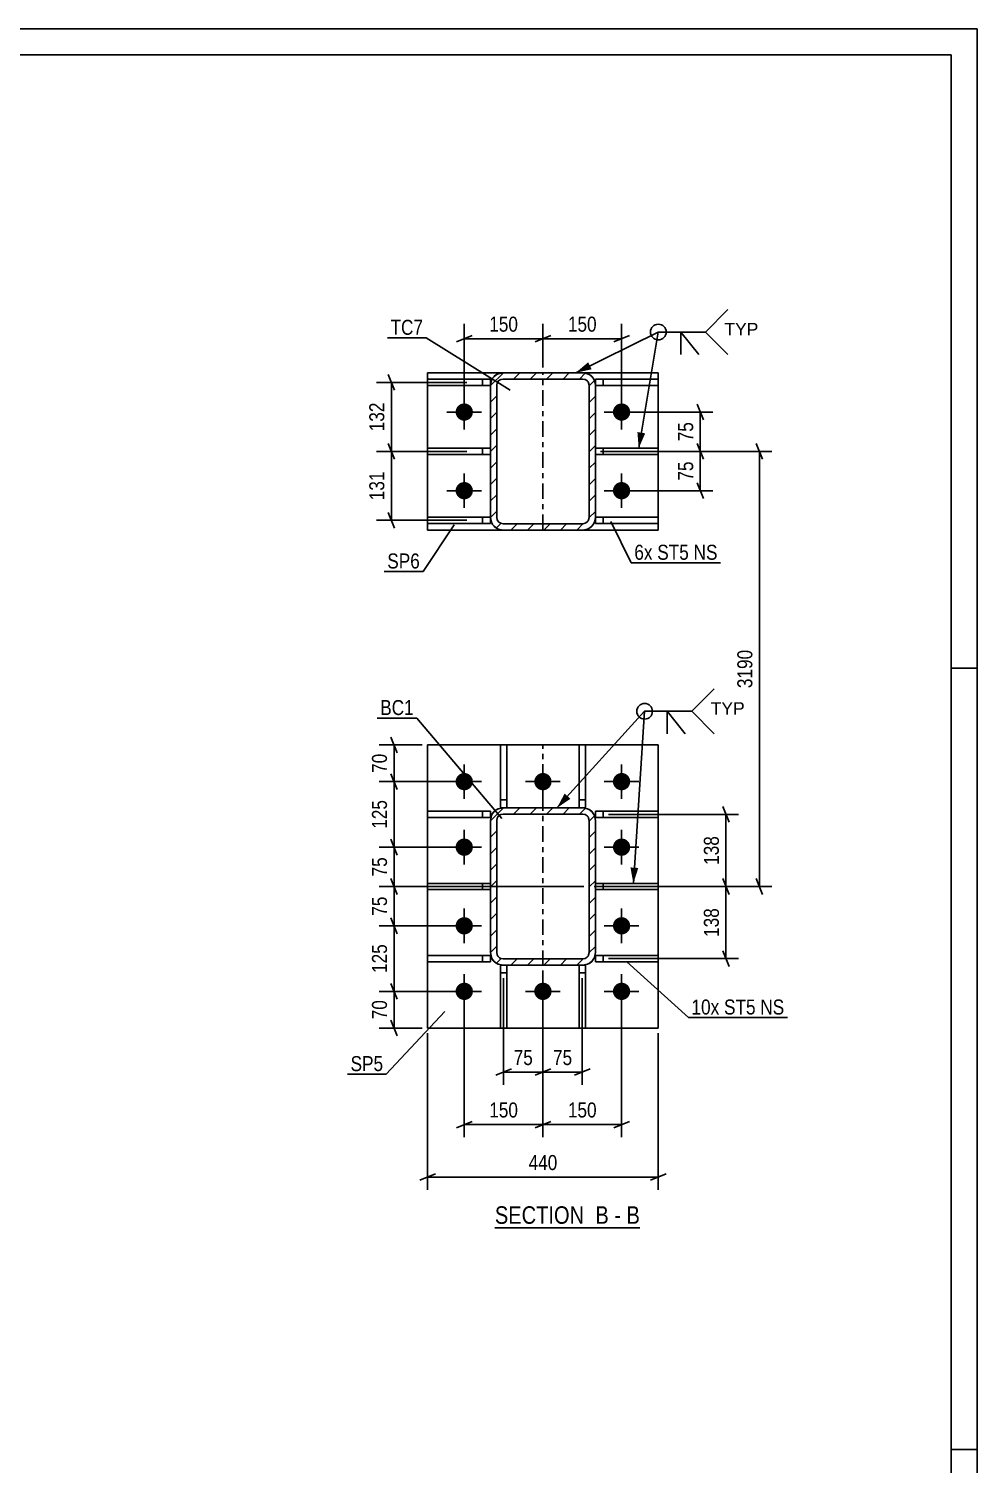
# Model space of a CAD drawing. Header units: millimetres. Extents: x -132 to 462, y -157 to 263.
# Drawn here: x 281.1 to 461.9, y -10.8 to 263 of the extents above; entities that cross this region are included whole.
import ezdxf

# ---------------------------------------------------------------- set-up
doc = ezdxf.new("R2010")
doc.units = ezdxf.units.MM
doc.linetypes.add('DXK_LINE_DOT2', pattern=[3.9198, 1.9599, -1.9599])
doc.linetypes.add('DXK_LINE_DOT3', pattern=[5.9187, 2.979, -0.9799, 0.9799, -0.9799])
doc.styles.add('Arial', font='ARIAL.TTF', dxfattribs={"height": 0.2})
doc.styles.add('Arial Narrow', font='ARIALN.TTF', dxfattribs={"height": 0.2})

# ---------------------------------------------------------------- blocks, each defined once
blk = doc.blocks.new('Unknown-339278202-1134')
at = {"color": 5, "linetype": 'Continuous'}
for p, q in [((461.95, 263), (-132.05, 263)), ((461.95, -157), (461.95, 263)), ((456.95, 258), (-127.05, 258)), ((456.95, -152), (456.95, 258)), ((461.95, 141), (456.95, 141)), ((461.95, -8), (456.95, -8))]:
    blk.add_line(p, q, dxfattribs=at)
blk = doc.blocks.new('Unknown-339278202-14 - 3066')
at = {"color": 6, "linetype": 'Continuous'}
blk.add_line((369.96, 34.29), (397.61, 34.29), dxfattribs=at)
at = {"color": 0, "linetype": 'Continuous'}
blk.add_wipeout([(388.07, 35.04), (388.07, 38.54), (369.96, 38.54), (369.96, 35.04)], dxfattribs=at)
at = {"color": 7, "linetype": 'Continuous', "style": 'Arial Narrow'}
blk.add_text('SECTION ', height=3.34, dxfattribs=at).set_placement((369.96, 35.04))
at = {"color": 0, "linetype": 'Continuous'}
blk.add_wipeout([(391.68, 35.04), (391.68, 38.54), (389.12, 38.54), (389.12, 35.04)], dxfattribs=at)
blk.add_wipeout([(394, 35.04), (394, 38.54), (392.73, 38.54), (392.73, 35.04)], dxfattribs=at)
at = {"color": 7, "linetype": 'Continuous', "style": 'Arial Narrow'}
blk.add_text('B', height=3.34, dxfattribs=at).set_placement((389.12, 35.04))
at = {"color": 0, "linetype": 'Continuous'}
blk.add_wipeout([(397.61, 35.04), (397.61, 38.54), (395.05, 38.54), (395.05, 35.04)], dxfattribs=at)
at = {"color": 7, "linetype": 'Continuous', "style": 'Arial Narrow'}
for s, p in [('B', (395.05, 35.04)), ('-', (392.73, 35.04))]:
    blk.add_text(s, height=3.34, dxfattribs=at).set_placement(p)
blk = doc.blocks.new('Part-339278202-3202 - 3066')
at = {"color": 2, "linetype": 'Continuous'}
for p, q in [((386.02, 84.38), (386.02, 72.38)), ((387.22, 84.38), (386.72, 84.38)), ((387.22, 84.38), (387.22, 72.38)), ((387.22, 72.38), (386.02, 72.38))]:
    blk.add_line(p, q, dxfattribs=at)
at = {"color": 7, "linetype": 'DXK_LINE_DOT2'}
for p, q in [((386.72, 84.38), (386.02, 84.38)), ((386.02, 82.88), (387.22, 82.88))]:
    blk.add_line(p, q, dxfattribs=at)
blk = doc.blocks.new('Part-339278202-3146 - 3066')
at = {"color": 2, "linetype": 'Continuous'}
for p, q in [((357.12, 168.63), (357.12, 169.83)), ((357.12, 169.83), (369.12, 169.83)), ((369.12, 169.78), (369.12, 168.63)), ((357.12, 168.63), (369.12, 168.63))]:
    blk.add_line(p, q, dxfattribs=at)
at = {"color": 7, "linetype": 'DXK_LINE_DOT2'}
for p, q in [((367.62, 168.63), (367.62, 169.83)), ((369.12, 169.78), (369.12, 169.83)), ((369.12, 169.83), (369.12, 169.78))]:
    blk.add_line(p, q, dxfattribs=at)
blk = doc.blocks.new('Part-339278202-3095 - 3066')
at = {"color": 2, "linetype": 'Continuous'}
for p, q in [((401.12, 196.13), (389.12, 196.13)), ((389.12, 196.13), (389.12, 194.98)), ((401.12, 194.93), (389.12, 194.93)), ((401.12, 196.13), (401.12, 194.93))]:
    blk.add_line(p, q, dxfattribs=at)
at = {"color": 7, "linetype": 'DXK_LINE_DOT2'}
for p, q in [((389.12, 194.98), (389.12, 194.93)), ((390.62, 194.93), (390.62, 196.13))]:
    blk.add_line(p, q, dxfattribs=at)
blk = doc.blocks.new('Part-339278202-3207 - 3066')
at = {"color": 2, "linetype": 'Continuous'}
for p, q in [((371.02, 72.38), (371.02, 84.38)), ((371.02, 84.38), (371.52, 84.38)), ((372.22, 84.38), (372.22, 72.38)), ((372.22, 72.38), (371.02, 72.38))]:
    blk.add_line(p, q, dxfattribs=at)
at = {"color": 7, "linetype": 'DXK_LINE_DOT2'}
for p, q in [((371.02, 82.88), (372.22, 82.88)), ((371.52, 84.38), (372.22, 84.38))]:
    blk.add_line(p, q, dxfattribs=at)
blk = doc.blocks.new('Bolt-339278202-3079 - 3066')
at = {"linetype": 'Continuous'}
for points in [[(362.47, 189.88, -1), (365.77, 189.88, -1)], [(392.47, 189.88, -1), (395.77, 189.88, -1)], [(362.47, 174.88, -1), (365.77, 174.88, -1)], [(392.47, 174.88, -1), (395.77, 174.88, -1)]]:
    blk.add_hatch(color=1, dxfattribs=at).paths.add_polyline_path(points)
at = {"color": 1, "linetype": 'Continuous'}
for p, q in [((364.12, 186.58), (364.12, 193.18)), ((394.12, 186.58), (394.12, 193.18)), ((367.42, 189.88), (360.82, 189.88)), ((397.42, 189.88), (390.82, 189.88)), ((364.12, 171.58), (364.12, 178.18)), ((394.12, 171.58), (394.12, 178.18)), ((367.42, 174.88), (360.82, 174.88)), ((397.42, 174.88), (390.82, 174.88))]:
    blk.add_line(p, q, dxfattribs=at)
blk = doc.blocks.new('Bolt-339278202-3080 - 3066')
at = {"linetype": 'Continuous'}
for points in [[(362.47, 119.38, -1), (365.77, 119.38, -1)], [(377.47, 119.38, -1), (380.77, 119.38, -1)], [(392.47, 119.38, -1), (395.77, 119.38, -1)], [(362.47, 106.88, -1), (365.77, 106.88, -1)], [(392.47, 106.88, -1), (395.77, 106.88, -1)], [(362.47, 91.88, -1), (365.77, 91.88, -1)], [(392.47, 91.88, -1), (395.77, 91.88, -1)], [(362.47, 79.38, -1), (365.77, 79.38, -1)], [(377.47, 79.38, -1), (380.77, 79.38, -1)], [(392.47, 79.38, -1), (395.77, 79.38, -1)]]:
    blk.add_hatch(color=1, dxfattribs=at).paths.add_polyline_path(points)
at = {"color": 1, "linetype": 'Continuous'}
for p, q in [((364.12, 116.08), (364.12, 122.68)), ((379.12, 116.08), (379.12, 122.68)), ((394.12, 116.08), (394.12, 122.68)), ((367.42, 119.38), (360.82, 119.38)), ((382.42, 119.38), (375.82, 119.38)), ((397.42, 119.38), (390.82, 119.38)), ((364.12, 103.58), (364.12, 110.18)), ((394.12, 103.58), (394.12, 110.18)), ((367.42, 106.88), (360.82, 106.88)), ((397.42, 106.88), (390.82, 106.88)), ((364.12, 88.58), (364.12, 95.18)), ((394.12, 88.58), (394.12, 95.18)), ((367.42, 91.88), (360.82, 91.88)), ((397.42, 91.88), (390.82, 91.88)), ((364.12, 76.08), (364.12, 82.68)), ((379.12, 76.08), (379.12, 82.68)), ((394.12, 76.08), (394.12, 82.68)), ((367.42, 79.38), (360.82, 79.38)), ((382.42, 79.38), (375.82, 79.38)), ((397.42, 79.38), (390.82, 79.38))]:
    blk.add_line(p, q, dxfattribs=at)
blk = doc.blocks.new('Part-339278202-3100 - 3066')
at = {"color": 2, "linetype": 'Continuous'}
for p, q in [((401.12, 182.98), (389.12, 182.98)), ((401.12, 181.78), (389.12, 181.78)), ((401.12, 182.98), (401.12, 181.78))]:
    blk.add_line(p, q, dxfattribs=at)
at = {"color": 7, "linetype": 'DXK_LINE_DOT2'}
for p, q in [((389.12, 182.98), (389.12, 181.78)), ((390.62, 181.78), (390.62, 182.98))]:
    blk.add_line(p, q, dxfattribs=at)
blk = doc.blocks.new('Part-339278202-3105 - 3066')
at = {"color": 2, "linetype": 'Continuous'}
for p, q in [((357.12, 85.03), (357.12, 86.23)), ((357.12, 86.23), (369.12, 86.23)), ((357.12, 85.03), (369.12, 85.03)), ((369.12, 86.23), (369.12, 85.03))]:
    blk.add_line(p, q, dxfattribs=at)
at = {"color": 7, "linetype": 'DXK_LINE_DOT2'}
blk.add_line((367.62, 85.03), (367.62, 86.23), dxfattribs=at)
blk = doc.blocks.new('Part-339278202-3110 - 3066')
at = {"color": 2, "linetype": 'Continuous'}
for p, q in [((357.12, 98.78), (357.12, 99.98)), ((357.12, 99.98), (369.12, 99.98)), ((357.12, 98.78), (369.12, 98.78))]:
    blk.add_line(p, q, dxfattribs=at)
at = {"color": 7, "linetype": 'DXK_LINE_DOT2'}
for p, q in [((367.62, 98.78), (367.62, 99.98)), ((369.12, 99.98), (369.12, 98.78))]:
    blk.add_line(p, q, dxfattribs=at)
blk = doc.blocks.new('Part-339278202-3115 - 3066')
at = {"color": 2, "linetype": 'Continuous'}
for p, q in [((357.12, 112.53), (357.12, 113.73)), ((357.12, 113.73), (369.12, 113.73)), ((357.12, 112.53), (369.12, 112.53)), ((369.12, 113.73), (369.12, 112.53))]:
    blk.add_line(p, q, dxfattribs=at)
at = {"color": 7, "linetype": 'DXK_LINE_DOT2'}
blk.add_line((367.62, 112.53), (367.62, 113.73), dxfattribs=at)
blk = doc.blocks.new('Part-339278202-3120 - 3066')
at = {"color": 2, "linetype": 'Continuous'}
for p, q in [((401.12, 86.23), (389.12, 86.23)), ((389.12, 86.23), (389.12, 85.03)), ((401.12, 85.03), (389.12, 85.03)), ((401.12, 86.23), (401.12, 85.03))]:
    blk.add_line(p, q, dxfattribs=at)
at = {"color": 7, "linetype": 'DXK_LINE_DOT2'}
blk.add_line((390.62, 85.03), (390.62, 86.23), dxfattribs=at)
blk = doc.blocks.new('Part-339278202-3125 - 3066')
at = {"color": 2, "linetype": 'Continuous'}
for p, q in [((401.12, 99.98), (389.12, 99.98)), ((401.12, 98.78), (389.12, 98.78)), ((401.12, 99.98), (401.12, 98.78))]:
    blk.add_line(p, q, dxfattribs=at)
at = {"color": 7, "linetype": 'DXK_LINE_DOT2'}
for p, q in [((389.12, 99.98), (389.12, 98.78)), ((390.62, 98.78), (390.62, 99.98))]:
    blk.add_line(p, q, dxfattribs=at)
blk = doc.blocks.new('Part-339278202-3130 - 3066')
at = {"color": 2, "linetype": 'Continuous'}
for p, q in [((401.12, 113.73), (389.12, 113.73)), ((389.12, 113.73), (389.12, 112.53)), ((401.12, 112.53), (389.12, 112.53)), ((401.12, 113.73), (401.12, 112.53))]:
    blk.add_line(p, q, dxfattribs=at)
at = {"color": 7, "linetype": 'DXK_LINE_DOT2'}
blk.add_line((390.62, 112.53), (390.62, 113.73), dxfattribs=at)
blk = doc.blocks.new('Part-339278202-3151 - 3066')
at = {"color": 2, "linetype": 'Continuous'}
for p, q in [((357.12, 181.78), (357.12, 182.98)), ((357.12, 182.98), (369.12, 182.98)), ((357.12, 181.78), (369.12, 181.78))]:
    blk.add_line(p, q, dxfattribs=at)
at = {"color": 7, "linetype": 'DXK_LINE_DOT2'}
for p, q in [((367.62, 181.78), (367.62, 182.98)), ((369.12, 182.98), (369.12, 181.78))]:
    blk.add_line(p, q, dxfattribs=at)
blk = doc.blocks.new('Part-339278202-3156 - 3066')
at = {"color": 2, "linetype": 'Continuous'}
for p, q in [((357.12, 194.93), (357.12, 196.13)), ((357.12, 196.13), (369.12, 196.13)), ((357.12, 194.93), (369.12, 194.93)), ((369.12, 196.13), (369.12, 194.98))]:
    blk.add_line(p, q, dxfattribs=at)
at = {"color": 7, "linetype": 'DXK_LINE_DOT2'}
for p, q in [((367.62, 194.93), (367.62, 196.13)), ((369.12, 194.98), (369.12, 194.93))]:
    blk.add_line(p, q, dxfattribs=at)
blk = doc.blocks.new('Part-339278202-3161 - 3066')
at = {"color": 2, "linetype": 'Continuous'}
for p, q in [((401.12, 169.83), (389.12, 169.83)), ((389.12, 168.63), (389.12, 169.78)), ((401.12, 169.83), (401.12, 168.63)), ((401.12, 168.63), (389.12, 168.63))]:
    blk.add_line(p, q, dxfattribs=at)
at = {"color": 7, "linetype": 'DXK_LINE_DOT2'}
for p, q in [((389.12, 169.78), (389.12, 169.83)), ((389.12, 169.83), (389.12, 169.78)), ((390.62, 168.63), (390.62, 169.83))]:
    blk.add_line(p, q, dxfattribs=at)
blk = doc.blocks.new('Part-339278202-3170 - 3066')
at = {"linetype": 'Continuous'}
h = blk.add_hatch(dxfattribs=at)
h.set_pattern_fill('', scale=0.7, style=0, pattern_type=0)
h.set_pattern_definition([(45, (369.123, 169.7772), (-1.57154, 1.57154), [])])
h.paths.add_polyline_path([(369.12, 194.98), (369.12, 169.78), (369.31, 168.86), (369.83, 168.08), (370.6, 167.56), (371.52, 167.38), (386.72, 167.38), (387.64, 167.56), (388.42, 168.08), (388.94, 168.86), (389.12, 169.78), (389.12, 194.98), (388.94, 195.9), (388.42, 196.67), (387.64, 197.19), (386.72, 197.38), (371.52, 197.38), (370.6, 197.19), (369.83, 196.67), (369.31, 195.9)])
h.paths.add_polyline_path([(370.67, 195.83), (371.06, 196.09), (371.52, 196.18), (386.72, 196.18), (387.18, 196.09), (387.57, 195.83), (387.83, 195.44), (387.92, 194.98), (387.92, 169.78), (387.83, 169.32), (387.57, 168.93), (387.18, 168.67), (386.72, 168.58), (371.52, 168.58), (371.06, 168.67), (370.67, 168.93), (370.41, 169.32), (370.32, 169.78), (370.32, 194.98), (370.41, 195.44)])
at = {"color": 7, "linetype": 'DXK_LINE_DOT2'}
for p, q in [((370.6, 197.19), (371.52, 197.38)), ((371.52, 197.38), (386.72, 197.38)), ((386.72, 197.38), (387.64, 197.19)), ((369.12, 194.98), (369.31, 195.9)), ((369.12, 194.98), (369.12, 169.78)), ((370.41, 195.44), (370.32, 194.98)), ((370.32, 169.78), (370.32, 194.98)), ((371.52, 196.18), (371.06, 196.09)), ((371.52, 196.18), (386.72, 196.18)), ((387.18, 196.09), (386.72, 196.18)), ((387.92, 194.98), (387.83, 195.44)), ((387.92, 169.78), (387.92, 194.98)), ((388.94, 195.9), (389.12, 194.98)), ((389.12, 194.98), (389.12, 169.78)), ((369.31, 168.86), (369.12, 169.78)), ((370.32, 169.78), (370.41, 169.32)), ((387.83, 169.32), (387.92, 169.78)), ((389.12, 169.78), (388.94, 168.86)), ((371.52, 167.38), (370.6, 167.56)), ((371.06, 168.67), (371.52, 168.58)), ((371.52, 168.58), (386.72, 168.58)), ((371.52, 167.38), (386.72, 167.38)), ((386.72, 168.58), (387.18, 168.67)), ((387.64, 167.56), (386.72, 167.38))]:
    blk.add_line(p, q, dxfattribs=at)
at = {"color": 2, "linetype": 'Continuous'}
for p, q in [((371.52, 197.38), (370.6, 197.19)), ((371.52, 197.38), (386.72, 197.38)), ((387.64, 197.19), (386.72, 197.38)), ((369.31, 195.9), (369.12, 194.98)), ((369.12, 169.78), (369.12, 194.98)), ((370.32, 194.98), (370.41, 195.44)), ((370.32, 169.78), (370.32, 194.98)), ((371.06, 196.09), (371.52, 196.18)), ((371.52, 196.18), (386.72, 196.18)), ((386.72, 196.18), (387.18, 196.09)), ((387.83, 195.44), (387.92, 194.98)), ((387.92, 169.78), (387.92, 194.98)), ((389.12, 194.98), (388.94, 195.9)), ((389.12, 169.78), (389.12, 194.98)), ((369.12, 169.78), (369.31, 168.86)), ((370.41, 169.32), (370.32, 169.78)), ((387.92, 169.78), (387.83, 169.32)), ((388.94, 168.86), (389.12, 169.78)), ((370.6, 167.56), (371.52, 167.38)), ((371.52, 168.58), (371.06, 168.67)), ((371.52, 168.58), (386.72, 168.58)), ((371.52, 167.38), (386.72, 167.38)), ((387.18, 168.67), (386.72, 168.58)), ((386.72, 167.38), (387.64, 167.56))]:
    blk.add_line(p, q, dxfattribs=at)
at = {"color": 7, "linetype": 'DXK_LINE_DOT3'}
blk.add_line((379.12, 182.38), (379.12, 182.38), dxfattribs=at)
at = {"color": 7, "linetype": 'DXK_LINE_DOT2'}
for centre, radius, start, end in [((371.52, 194.98), 2.4, 112.5, 157.5), ((386.72, 194.98), 2.4, 22.5, 67.5), ((371.52, 194.98), 1.2, 112.5, 157.5), ((386.72, 194.98), 1.2, 22.5, 67.5), ((371.52, 169.78), 2.4, 202.5, 247.5), ((371.52, 169.78), 1.2, 202.5, 247.5), ((386.72, 169.78), 1.2, 292.5, 337.5), ((386.72, 169.78), 2.4, 292.5, 337.5)]:
    blk.add_arc(centre, radius, start, end, dxfattribs=at)
at = {"color": 2, "linetype": 'Continuous'}
for centre, radius, start, end in [((371.52, 194.98), 2.4, 112.5, 157.5), ((386.72, 194.98), 2.4, 22.5, 67.5), ((371.52, 194.98), 1.2, 112.5, 157.5), ((386.72, 194.98), 1.2, 22.5, 67.5), ((371.52, 169.78), 2.4, 202.5, 247.5), ((371.52, 169.78), 1.2, 202.5, 247.5), ((386.72, 169.78), 1.2, 292.5, 337.5), ((386.72, 169.78), 2.4, 292.5, 337.5)]:
    blk.add_arc(centre, radius, start, end, dxfattribs=at)
blk = doc.blocks.new('Part-339278202-3175 - 3066')
at = {"linetype": 'Continuous'}
h = blk.add_hatch(dxfattribs=at)
h.set_pattern_fill('', scale=0.7, style=0, pattern_type=0)
h.set_pattern_definition([(45, (369.123, 86.7772), (-1.57154, 1.57154), [])])
h.paths.add_polyline_path([(369.12, 111.98), (369.12, 86.78), (369.31, 85.86), (369.83, 85.08), (370.6, 84.56), (371.52, 84.38), (386.72, 84.38), (387.64, 84.56), (388.42, 85.08), (388.94, 85.86), (389.12, 86.78), (389.12, 111.98), (388.94, 112.9), (388.42, 113.67), (387.64, 114.19), (386.72, 114.38), (371.52, 114.38), (370.6, 114.19), (369.83, 113.67), (369.31, 112.9)])
h.paths.add_polyline_path([(370.67, 112.83), (371.06, 113.09), (371.52, 113.18), (386.72, 113.18), (387.18, 113.09), (387.57, 112.83), (387.83, 112.44), (387.92, 111.98), (387.92, 86.78), (387.83, 86.32), (387.57, 85.93), (387.18, 85.67), (386.72, 85.58), (371.52, 85.58), (371.06, 85.67), (370.67, 85.93), (370.41, 86.32), (370.32, 86.78), (370.32, 111.98), (370.41, 112.44)])
at = {"color": 7, "linetype": 'DXK_LINE_DOT2'}
for p, q in [((369.12, 111.98), (369.31, 112.9)), ((370.41, 112.44), (370.32, 111.98)), ((370.6, 114.19), (371.52, 114.38)), ((371.52, 113.18), (371.06, 113.09)), ((371.52, 114.38), (386.72, 114.38)), ((371.52, 113.18), (386.72, 113.18)), ((386.72, 114.38), (387.64, 114.19)), ((387.18, 113.09), (386.72, 113.18)), ((387.92, 111.98), (387.83, 112.44)), ((388.94, 112.9), (389.12, 111.98)), ((369.12, 111.98), (369.12, 86.78)), ((370.32, 86.78), (370.32, 111.98)), ((387.92, 86.78), (387.92, 111.98)), ((389.12, 111.98), (389.12, 86.78)), ((369.31, 85.86), (369.12, 86.78)), ((370.32, 86.78), (370.41, 86.32)), ((371.06, 85.67), (371.52, 85.58)), ((371.52, 85.58), (386.72, 85.58)), ((386.72, 85.58), (387.18, 85.67)), ((387.83, 86.32), (387.92, 86.78)), ((389.12, 86.78), (388.94, 85.86)), ((371.52, 84.38), (370.6, 84.56)), ((371.52, 84.38), (386.72, 84.38)), ((387.64, 84.56), (386.72, 84.38))]:
    blk.add_line(p, q, dxfattribs=at)
at = {"color": 2, "linetype": 'Continuous'}
for p, q in [((369.31, 112.9), (369.12, 111.98)), ((370.32, 111.98), (370.41, 112.44)), ((371.52, 114.38), (370.6, 114.19)), ((371.06, 113.09), (371.52, 113.18)), ((371.52, 114.38), (386.72, 114.38)), ((371.52, 113.18), (386.72, 113.18)), ((387.64, 114.19), (386.72, 114.38)), ((386.72, 113.18), (387.18, 113.09)), ((387.83, 112.44), (387.92, 111.98)), ((389.12, 111.98), (388.94, 112.9)), ((369.12, 86.78), (369.12, 111.98)), ((370.32, 86.78), (370.32, 111.98)), ((387.92, 86.78), (387.92, 111.98)), ((389.12, 86.78), (389.12, 111.98)), ((369.12, 86.78), (369.31, 85.86)), ((370.41, 86.32), (370.32, 86.78)), ((371.52, 85.58), (371.06, 85.67)), ((371.52, 85.58), (386.72, 85.58)), ((387.18, 85.67), (386.72, 85.58)), ((387.92, 86.78), (387.83, 86.32)), ((388.94, 85.86), (389.12, 86.78)), ((370.6, 84.56), (371.52, 84.38)), ((371.52, 84.38), (386.72, 84.38)), ((386.72, 84.38), (387.64, 84.56))]:
    blk.add_line(p, q, dxfattribs=at)
at = {"color": 7, "linetype": 'DXK_LINE_DOT3'}
blk.add_line((379.12, 99.38), (379.12, 99.38), dxfattribs=at)
at = {"color": 7, "linetype": 'DXK_LINE_DOT2'}
for centre, radius, start, end in [((371.52, 111.98), 2.4, 112.5, 157.5), ((371.52, 111.98), 1.2, 112.5, 157.5), ((386.72, 111.98), 1.2, 22.5, 67.5), ((386.72, 111.98), 2.4, 22.5, 67.5), ((371.52, 86.78), 2.4, 202.5, 247.5), ((371.52, 86.78), 1.2, 202.5, 247.5), ((386.72, 86.78), 1.2, 292.5, 337.5), ((386.72, 86.78), 2.4, 292.5, 337.5)]:
    blk.add_arc(centre, radius, start, end, dxfattribs=at)
at = {"color": 2, "linetype": 'Continuous'}
for centre, radius, start, end in [((371.52, 111.98), 2.4, 112.5, 157.5), ((371.52, 111.98), 1.2, 112.5, 157.5), ((386.72, 111.98), 1.2, 22.5, 67.5), ((386.72, 111.98), 2.4, 22.5, 67.5), ((371.52, 86.78), 2.4, 202.5, 247.5), ((371.52, 86.78), 1.2, 202.5, 247.5), ((386.72, 86.78), 1.2, 292.5, 337.5), ((386.72, 86.78), 2.4, 292.5, 337.5)]:
    blk.add_arc(centre, radius, start, end, dxfattribs=at)
blk = doc.blocks.new('Part-339278202-3182 - 3066')
at = {"color": 2, "linetype": 'Continuous'}
for p, q in [((357.12, 72.38), (357.12, 126.38)), ((401.12, 126.38), (357.12, 126.38)), ((401.12, 72.38), (401.12, 126.38)), ((401.12, 72.38), (357.12, 72.38))]:
    blk.add_line(p, q, dxfattribs=at)
at = {"color": 7, "linetype": 'DXK_LINE_DOT3'}
blk.add_line((379.12, 72.38), (379.12, 126.38), dxfattribs=at)
blk = doc.blocks.new('Part-339278202-3187 - 3066')
at = {"color": 2, "linetype": 'Continuous'}
for p, q in [((357.12, 167.38), (357.12, 197.38)), ((357.12, 197.38), (371.52, 197.38)), ((401.12, 197.38), (386.72, 197.38)), ((401.12, 167.38), (401.12, 197.38)), ((371.52, 167.38), (357.12, 167.38)), ((401.12, 167.38), (386.72, 167.38))]:
    blk.add_line(p, q, dxfattribs=at)
at = {"color": 7, "linetype": 'DXK_LINE_DOT2'}
for p, q in [((401.12, 197.38), (371.52, 197.38)), ((371.52, 197.38), (386.72, 197.38)), ((371.52, 167.38), (386.72, 167.38))]:
    blk.add_line(p, q, dxfattribs=at)
at = {"color": 7, "linetype": 'DXK_LINE_DOT3'}
blk.add_line((379.12, 167.38), (379.12, 197.38), dxfattribs=at)
blk = doc.blocks.new('Part-339278202-3212 - 3066')
at = {"color": 2, "linetype": 'Continuous'}
for p, q in [((386.02, 114.38), (386.02, 126.38)), ((386.02, 126.38), (387.22, 126.38)), ((387.22, 126.38), (387.22, 114.38)), ((387.22, 114.38), (386.72, 114.38))]:
    blk.add_line(p, q, dxfattribs=at)
at = {"color": 7, "linetype": 'DXK_LINE_DOT2'}
for p, q in [((386.02, 115.88), (387.22, 115.88)), ((386.72, 114.38), (386.02, 114.38))]:
    blk.add_line(p, q, dxfattribs=at)
blk = doc.blocks.new('Part-339278202-3217 - 3066')
at = {"color": 2, "linetype": 'Continuous'}
for p, q in [((371.02, 114.38), (371.02, 126.38)), ((371.02, 126.38), (372.22, 126.38)), ((372.22, 126.38), (372.22, 114.38)), ((371.02, 114.38), (371.52, 114.38))]:
    blk.add_line(p, q, dxfattribs=at)
at = {"color": 7, "linetype": 'DXK_LINE_DOT2'}
for p, q in [((371.02, 115.88), (372.22, 115.88)), ((371.52, 114.38), (372.22, 114.38))]:
    blk.add_line(p, q, dxfattribs=at)
blk = doc.blocks.new('StraightDimension-339278202-5030 - 3066')
at = {"color": 7, "linetype": 'Continuous'}
for p, q in [((350.82, 180.88), (349.62, 183.88)), ((364.59, 182.38), (347.37, 182.38)), ((350.22, 169.23), (350.22, 182.38)), ((349.62, 170.73), (350.82, 167.73)), ((364.59, 169.23), (347.37, 169.23))]:
    blk.add_line(p, q, dxfattribs=at)
at = {"color": 0}
blk.add_wipeout([(349.47, 179.14), (345.27, 179.14), (345.27, 172.46), (349.47, 172.46)], dxfattribs=at)
at = {"color": 3, "style": 'Arial Narrow'}
blk.add_text('131', height=2.863, rotation=90.0002, dxfattribs=at).set_placement((348.87, 173.06))
blk = doc.blocks.new('StraightDimension-339278202-4966 - 3066')
at = {"color": 7, "linetype": 'Continuous'}
for p, q in [((391.62, 99.38), (416.42, 99.38)), ((414.62, 97.88), (413.42, 100.88)), ((414.02, 85.63), (414.02, 99.38)), ((391.62, 85.63), (416.42, 85.63)), ((413.42, 87.13), (414.62, 84.13))]:
    blk.add_line(p, q, dxfattribs=at)
at = {"color": 0}
blk.add_wipeout([(413.27, 95.84), (409.07, 95.84), (409.07, 89.16), (413.27, 89.16)], dxfattribs=at)
at = {"color": 3, "style": 'Arial Narrow'}
blk.add_text('138', height=2.863, rotation=90.0002, dxfattribs=at).set_placement((412.67, 89.76))
blk = doc.blocks.new('StraightDimension-339278202-8061 - 3066')
at = {"color": 7, "linetype": 'Continuous'}
for p, q in [((350.13, 80.88), (351.33, 77.88)), ((363.12, 79.38), (347.88, 79.38)), ((350.73, 72.38), (350.73, 79.38)), ((356.12, 72.38), (347.88, 72.38)), ((351.33, 70.88), (350.13, 73.88))]:
    blk.add_line(p, q, dxfattribs=at)
at = {"color": 0}
blk.add_wipeout([(349.98, 78.31), (345.78, 78.31), (345.78, 73.45), (349.98, 73.45)], dxfattribs=at)
at = {"color": 3, "style": 'Arial Narrow'}
blk.add_text('70', height=2.863, rotation=90.0002, dxfattribs=at).set_placement((349.38, 74.05))
blk = doc.blocks.new('StraightDimension-339278202-7212 - 3066')
at = {"color": 7, "linetype": 'Continuous'}
for p, q in [((421, 180.88), (419.8, 183.88)), ((390.12, 182.38), (422.8, 182.38)), ((420.4, 99.38), (420.4, 182.38)), ((388.92, 99.38), (422.8, 99.38)), ((419.8, 100.88), (421, 97.88))]:
    blk.add_line(p, q, dxfattribs=at)
at = {"color": 0}
blk.add_wipeout([(419.65, 145.13), (415.45, 145.13), (415.45, 136.62), (419.65, 136.62)], dxfattribs=at)
at = {"color": 3, "style": 'Arial Narrow'}
blk.add_text('3190', height=2.863, rotation=90.0002, dxfattribs=at).set_placement((419.05, 137.22))
blk = doc.blocks.new('StraightDimension-339278202-7979 - 3066')
at = {"color": 7, "linetype": 'Continuous'}
for p, q in [((364.12, 78.38), (364.12, 51.57)), ((379.12, 78.38), (379.12, 51.57)), ((365.62, 54.57), (362.62, 53.37)), ((364.12, 53.97), (379.12, 53.97)), ((377.62, 53.37), (380.62, 54.57))]:
    blk.add_line(p, q, dxfattribs=at)
at = {"color": 0}
blk.add_wipeout([(374.97, 54.72), (374.97, 58.92), (368.28, 58.92), (368.28, 54.72)], dxfattribs=at)
at = {"color": 3, "style": 'Arial Narrow'}
blk.add_text('150', height=2.863, dxfattribs=at).set_placement((368.88, 55.32))
blk = doc.blocks.new('StraightDimension-339278202-3312 - 3066')
at = {"color": 7, "linetype": 'Continuous'}
for p, q in [((379.12, 198.38), (379.12, 206.71)), ((394.12, 190.88), (394.12, 206.71)), ((380.62, 204.46), (377.62, 203.26)), ((379.12, 203.86), (394.12, 203.86)), ((392.62, 203.26), (395.62, 204.46))]:
    blk.add_line(p, q, dxfattribs=at)
at = {"color": 0}
blk.add_wipeout([(389.97, 204.61), (389.97, 208.81), (383.28, 208.81), (383.28, 204.61)], dxfattribs=at)
at = {"color": 3, "style": 'Arial Narrow'}
blk.add_text('150', height=2.863, dxfattribs=at).set_placement((383.88, 205.21))
blk = doc.blocks.new('StraightDimension-339278202-3235 - 3066')
at = {"color": 7, "linetype": 'Continuous'}
for p, q in [((357.12, 71.38), (357.12, 41.54)), ((401.12, 71.38), (401.12, 41.54)), ((358.62, 44.54), (355.62, 43.34)), ((357.12, 43.94), (401.12, 43.94)), ((399.62, 43.34), (402.62, 44.54))]:
    blk.add_line(p, q, dxfattribs=at)
at = {"color": 0}
blk.add_wipeout([(382.47, 44.69), (382.47, 48.89), (375.78, 48.89), (375.78, 44.69)], dxfattribs=at)
at = {"color": 3, "style": 'Arial Narrow'}
blk.add_text('440', height=2.863, dxfattribs=at).set_placement((376.38, 45.29))
blk = doc.blocks.new('StraightDimension-339278202-3306 - 3066')
at = {"color": 7, "linetype": 'Continuous'}
for p, q in [((379.12, 83.38), (379.12, 61.57)), ((371.62, 81.88), (371.62, 61.57)), ((370.12, 63.37), (373.12, 64.57)), ((371.62, 63.97), (379.12, 63.97)), ((380.62, 64.57), (377.62, 63.37))]:
    blk.add_line(p, q, dxfattribs=at)
at = {"color": 0}
blk.add_wipeout([(377.8, 64.72), (377.8, 68.92), (372.94, 68.92), (372.94, 64.72)], dxfattribs=at)
at = {"color": 3, "style": 'Arial Narrow'}
blk.add_text('75', height=2.863, dxfattribs=at).set_placement((373.54, 65.32))
blk = doc.blocks.new('StraightDimension-339278202-8058 - 3066')
at = {"color": 7, "linetype": 'Continuous'}
for p, q in [((363.12, 106.88), (347.88, 106.88)), ((350.13, 108.38), (351.33, 105.38)), ((350.73, 99.38), (350.73, 106.88)), ((386.92, 99.38), (347.88, 99.38)), ((351.33, 97.88), (350.13, 100.88))]:
    blk.add_line(p, q, dxfattribs=at)
at = {"color": 0}
blk.add_wipeout([(349.98, 105.56), (345.78, 105.56), (345.78, 100.7), (349.98, 100.7)], dxfattribs=at)
at = {"color": 3, "style": 'Arial Narrow'}
blk.add_text('75', height=2.863, rotation=90.0002, dxfattribs=at).set_placement((349.38, 101.3))
blk = doc.blocks.new('StraightDimension-339278202-8059 - 3066')
at = {"color": 7, "linetype": 'Continuous'}
for p, q in [((386.92, 99.38), (347.88, 99.38)), ((350.13, 100.88), (351.33, 97.88)), ((350.73, 91.88), (350.73, 99.38)), ((351.33, 90.38), (350.13, 93.38)), ((363.12, 91.88), (347.88, 91.88))]:
    blk.add_line(p, q, dxfattribs=at)
at = {"color": 0}
blk.add_wipeout([(349.98, 98.06), (345.78, 98.06), (345.78, 93.2), (349.98, 93.2)], dxfattribs=at)
at = {"color": 3, "style": 'Arial Narrow'}
blk.add_text('75', height=2.863, rotation=90.0002, dxfattribs=at).set_placement((349.38, 93.8))
blk = doc.blocks.new('StraightDimension-339278202-8057 - 3066')
at = {"color": 7, "linetype": 'Continuous'}
for p, q in [((351.33, 117.88), (350.13, 120.88)), ((363.12, 119.38), (347.88, 119.38)), ((350.73, 106.88), (350.73, 119.38)), ((363.12, 106.88), (347.88, 106.88)), ((350.13, 108.38), (351.33, 105.38))]:
    blk.add_line(p, q, dxfattribs=at)
at = {"color": 0}
blk.add_wipeout([(349.98, 116.47), (345.78, 116.47), (345.78, 109.79), (349.98, 109.79)], dxfattribs=at)
at = {"color": 3, "style": 'Arial Narrow'}
blk.add_text('125', height=2.863, rotation=90.0002, dxfattribs=at).set_placement((349.38, 110.39))
blk = doc.blocks.new('StraightDimension-339278202-3301 - 3066')
at = {"color": 7, "linetype": 'Continuous'}
for p, q in [((379.12, 83.38), (379.12, 61.57)), ((386.62, 81.88), (386.62, 61.57)), ((377.62, 63.37), (380.62, 64.57)), ((379.12, 63.97), (386.62, 63.97)), ((388.12, 64.57), (385.12, 63.37))]:
    blk.add_line(p, q, dxfattribs=at)
at = {"color": 0}
blk.add_wipeout([(385.3, 64.72), (385.3, 68.92), (380.44, 68.92), (380.44, 64.72)], dxfattribs=at)
at = {"color": 3, "style": 'Arial Narrow'}
blk.add_text('75', height=2.863, dxfattribs=at).set_placement((381.04, 65.32))
blk = doc.blocks.new('StraightDimension-339278202-8056 - 3066')
at = {"color": 7, "linetype": 'Continuous'}
for p, q in [((356.12, 126.38), (347.88, 126.38)), ((350.13, 127.88), (351.33, 124.88)), ((350.73, 119.38), (350.73, 126.38)), ((351.33, 117.88), (350.13, 120.88)), ((363.12, 119.38), (347.88, 119.38))]:
    blk.add_line(p, q, dxfattribs=at)
at = {"color": 0}
blk.add_wipeout([(349.98, 125.31), (345.78, 125.31), (345.78, 120.45), (349.98, 120.45)], dxfattribs=at)
at = {"color": 3, "style": 'Arial Narrow'}
blk.add_text('70', height=2.863, rotation=90.0002, dxfattribs=at).set_placement((349.38, 121.05))
blk = doc.blocks.new('StraightDimension-339278202-3321 - 3066')
at = {"color": 7, "linetype": 'Continuous'}
for p, q in [((364.12, 190.88), (364.12, 206.71)), ((379.12, 198.38), (379.12, 206.71)), ((365.62, 204.46), (362.62, 203.26)), ((364.12, 203.86), (379.12, 203.86)), ((377.62, 203.26), (380.62, 204.46))]:
    blk.add_line(p, q, dxfattribs=at)
at = {"color": 0}
blk.add_wipeout([(374.97, 204.61), (374.97, 208.81), (368.28, 208.81), (368.28, 204.61)], dxfattribs=at)
at = {"color": 3, "style": 'Arial Narrow'}
blk.add_text('150', height=2.863, dxfattribs=at).set_placement((368.88, 205.21))
blk = doc.blocks.new('StraightDimension-339278202-5029 - 3066')
at = {"color": 7, "linetype": 'Continuous'}
for p, q in [((364.59, 195.53), (347.37, 195.53)), ((350.82, 194.03), (349.62, 197.03)), ((350.22, 182.38), (350.22, 195.53)), ((349.62, 183.88), (350.82, 180.88)), ((364.59, 182.38), (347.37, 182.38))]:
    blk.add_line(p, q, dxfattribs=at)
at = {"color": 0}
blk.add_wipeout([(349.47, 192.29), (345.27, 192.29), (345.27, 185.61), (349.47, 185.61)], dxfattribs=at)
at = {"color": 3, "style": 'Arial Narrow'}
blk.add_text('132', height=2.863, rotation=90.0002, dxfattribs=at).set_placement((348.87, 186.21))
blk = doc.blocks.new('StraightDimension-339278202-4965 - 3066')
at = {"color": 7, "linetype": 'Continuous'}
for p, q in [((391.62, 113.13), (416.42, 113.13)), ((414.62, 111.63), (413.42, 114.63)), ((414.02, 99.38), (414.02, 113.13)), ((391.62, 99.38), (416.42, 99.38)), ((413.42, 100.88), (414.62, 97.88))]:
    blk.add_line(p, q, dxfattribs=at)
at = {"color": 0}
blk.add_wipeout([(413.27, 109.59), (409.07, 109.59), (409.07, 102.91), (413.27, 102.91)], dxfattribs=at)
at = {"color": 3, "style": 'Arial Narrow'}
blk.add_text('138', height=2.863, rotation=90.0002, dxfattribs=at).set_placement((412.67, 103.51))
blk = doc.blocks.new('StraightDimension-339278202-7268 - 3066')
at = {"color": 7, "linetype": 'Continuous'}
for p, q in [((395.12, 189.88), (411.52, 189.88)), ((408.52, 191.38), (409.72, 188.38)), ((409.12, 182.38), (409.12, 189.88)), ((409.72, 180.88), (408.52, 183.88)), ((390.12, 182.38), (411.52, 182.38))]:
    blk.add_line(p, q, dxfattribs=at)
at = {"color": 0}
blk.add_wipeout([(408.37, 188.56), (404.17, 188.56), (404.17, 183.7), (408.37, 183.7)], dxfattribs=at)
at = {"color": 3, "style": 'Arial Narrow'}
blk.add_text('75', height=2.863, rotation=90.0002, dxfattribs=at).set_placement((407.77, 184.3))
blk = doc.blocks.new('StraightDimension-339278202-7269 - 3066')
at = {"color": 7, "linetype": 'Continuous'}
for p, q in [((408.52, 183.88), (409.72, 180.88)), ((390.12, 182.38), (411.52, 182.38)), ((409.12, 174.88), (409.12, 182.38)), ((409.72, 173.38), (408.52, 176.38)), ((395.12, 174.88), (411.52, 174.88))]:
    blk.add_line(p, q, dxfattribs=at)
at = {"color": 0}
blk.add_wipeout([(408.37, 181.06), (404.17, 181.06), (404.17, 176.2), (408.37, 176.2)], dxfattribs=at)
at = {"color": 3, "style": 'Arial Narrow'}
blk.add_text('75', height=2.863, rotation=90.0002, dxfattribs=at).set_placement((407.77, 176.8))
blk = doc.blocks.new('StraightDimension-339278202-7981 - 3066')
at = {"color": 7, "linetype": 'Continuous'}
for p, q in [((379.12, 78.38), (379.12, 51.57)), ((394.12, 78.38), (394.12, 51.57)), ((380.62, 54.57), (377.62, 53.37)), ((379.12, 53.97), (394.12, 53.97)), ((392.62, 53.37), (395.62, 54.57))]:
    blk.add_line(p, q, dxfattribs=at)
at = {"color": 0}
blk.add_wipeout([(389.97, 54.72), (389.97, 58.92), (383.28, 58.92), (383.28, 54.72)], dxfattribs=at)
at = {"color": 3, "style": 'Arial Narrow'}
blk.add_text('150', height=2.863, dxfattribs=at).set_placement((383.88, 55.32))
blk = doc.blocks.new('StraightDimension-339278202-8060 - 3066')
at = {"color": 7, "linetype": 'Continuous'}
for p, q in [((350.13, 93.38), (351.33, 90.38)), ((363.12, 91.88), (347.88, 91.88)), ((350.73, 79.38), (350.73, 91.88)), ((351.33, 77.88), (350.13, 80.88)), ((363.12, 79.38), (347.88, 79.38))]:
    blk.add_line(p, q, dxfattribs=at)
at = {"color": 0}
blk.add_wipeout([(349.98, 88.97), (345.78, 88.97), (345.78, 82.29), (349.98, 82.29)], dxfattribs=at)
at = {"color": 3, "style": 'Arial Narrow'}
blk.add_text('125', height=2.863, rotation=90.0002, dxfattribs=at).set_placement((349.38, 82.89))
blk = doc.blocks.new('WeldMark-339278202-3393 - 3066')
at = {"linetype": 'Continuous'}
for points in [[(388.41, 198.03), (385.39, 197.38), (387.75, 199.38)], [(398.62, 185.81), (397.38, 182.98), (397.14, 186.06)]]:
    blk.add_hatch(color=30, dxfattribs=at).paths.add_polyline_path(points)
at = {"color": 30, "linetype": 'Continuous'}
for p, q in [((385.39, 197.38), (401.12, 205.14)), ((397.38, 182.98), (401.12, 205.14)), ((401.12, 205.14), (410.12, 205.14))]:
    blk.add_line(p, q, dxfattribs=at)
at = {"color": 3, "linetype": 'Continuous'}
for q in [(408.84, 200.85), (405.41, 200.85)]:
    blk.add_line((405.41, 205.14), q, dxfattribs=at)
for start, end in [(90, 270), (270, 90)]:
    blk.add_arc((401.12, 205.14), 1.5, start, end, dxfattribs=at)
at = {"color": 0, "linetype": 'Continuous'}
blk.add_wipeout([(420.2, 204.49), (420.2, 206.99), (413.72, 206.99), (413.72, 204.49)], dxfattribs=at)
blk.add_wipeout([(420.2, 204.49), (420.2, 206.99), (413.72, 206.99), (413.72, 204.49)], dxfattribs=at)
at = {"color": 3, "linetype": 'Continuous'}
for q in [(414.41, 209.43), (414.41, 200.85)]:
    blk.add_line((410.12, 205.14), q, dxfattribs=at)
at = {"color": 3, "linetype": 'Continuous', "style": 'Arial'}
blk.add_text('TYP', height=2.388, dxfattribs=at).set_placement((413.72, 204.49))
blk = doc.blocks.new('Mark-339278202-3166 - 3066')
at = {"color": 0}
blk.add_wipeout([(356.26, 204.61), (356.26, 207.61), (350.05, 207.61), (350.05, 204.61)], dxfattribs=at)
blk.add_wipeout([(356.26, 204.61), (356.26, 207.61), (350.05, 207.61), (350.05, 204.61)], dxfattribs=at)
at = {"color": 30, "linetype": 'Continuous'}
for p in [(349.45, 204.01), (372.88, 194.05)]:
    blk.add_line(p, (356.86, 204.01), dxfattribs=at)
at = {"color": 3, "style": 'Arial Narrow'}
blk.add_text('TC7', height=2.863, dxfattribs=at).set_placement((350.05, 204.61))
blk = doc.blocks.new('WeldMark-339278202-3428 - 3066')
at = {"linetype": 'Continuous'}
for points in [[(384.37, 116.1), (381.8, 114.38), (383.26, 117.1)], [(397.31, 102.92), (396.36, 99.98), (395.81, 103.02)]]:
    blk.add_hatch(color=30, dxfattribs=at).paths.add_polyline_path(points)
at = {"color": 30, "linetype": 'Continuous'}
for p, q in [((381.8, 114.38), (398.51, 132.8)), ((396.36, 99.98), (398.51, 132.8)), ((398.51, 132.8), (407.51, 132.8))]:
    blk.add_line(p, q, dxfattribs=at)
at = {"color": 3, "linetype": 'Continuous'}
for q in [(406.22, 128.52), (402.79, 128.52)]:
    blk.add_line((402.79, 132.8), q, dxfattribs=at)
for start, end in [(90, 270), (270, 90)]:
    blk.add_arc((398.51, 132.8), 1.5, start, end, dxfattribs=at)
at = {"color": 0, "linetype": 'Continuous'}
blk.add_wipeout([(417.58, 132.15), (417.58, 134.65), (411.11, 134.65), (411.11, 132.15)], dxfattribs=at)
blk.add_wipeout([(417.58, 132.15), (417.58, 134.65), (411.11, 134.65), (411.11, 132.15)], dxfattribs=at)
at = {"color": 3, "linetype": 'Continuous'}
for q in [(411.79, 137.09), (411.79, 128.52)]:
    blk.add_line((407.51, 132.8), q, dxfattribs=at)
at = {"color": 3, "linetype": 'Continuous', "style": 'Arial'}
blk.add_text('TYP', height=2.388, dxfattribs=at).set_placement((411.11, 132.15))
blk = doc.blocks.new('Mark-339278202-3171 - 3066')
at = {"color": 0}
blk.add_wipeout([(354.48, 132.08), (354.48, 135.08), (348.09, 135.08), (348.09, 132.08)], dxfattribs=at)
blk.add_wipeout([(354.48, 132.08), (354.48, 135.08), (348.09, 135.08), (348.09, 132.08)], dxfattribs=at)
at = {"color": 30, "linetype": 'Continuous'}
for p in [(347.49, 131.48), (371.3, 112.34)]:
    blk.add_line(p, (355.08, 131.48), dxfattribs=at)
at = {"color": 3, "style": 'Arial Narrow'}
blk.add_text('BC1', height=2.863, dxfattribs=at).set_placement((348.09, 132.08))
blk = doc.blocks.new('Mark-339278202-3178 - 3066')
at = {"color": 0}
blk.add_wipeout([(348.65, 64.16), (348.65, 67.16), (342.44, 67.16), (342.44, 64.16)], dxfattribs=at)
blk.add_wipeout([(348.65, 64.16), (348.65, 67.16), (342.44, 67.16), (342.44, 64.16)], dxfattribs=at)
at = {"color": 30, "linetype": 'Continuous'}
for p in [(360.42, 75.55), (341.84, 63.56)]:
    blk.add_line(p, (349.25, 63.56), dxfattribs=at)
at = {"color": 3, "style": 'Arial Narrow'}
blk.add_text('SP5', height=2.863, dxfattribs=at).set_placement((342.44, 64.16))
blk = doc.blocks.new('Mark-339278202-3183 - 3066')
at = {"color": 0}
blk.add_wipeout([(355.65, 160.04), (355.65, 163.04), (349.44, 163.04), (349.44, 160.04)], dxfattribs=at)
blk.add_wipeout([(355.65, 160.04), (355.65, 163.04), (349.44, 163.04), (349.44, 160.04)], dxfattribs=at)
at = {"color": 30, "linetype": 'Continuous'}
for p in [(362.22, 168.35), (348.84, 159.44)]:
    blk.add_line(p, (356.25, 159.44), dxfattribs=at)
at = {"color": 3, "style": 'Arial Narrow'}
blk.add_text('SP6', height=2.863, dxfattribs=at).set_placement((349.44, 160.04))
blk = doc.blocks.new('MarkSet-339278202-3485 - 3066')
at = {"color": 0}
blk.add_wipeout([(400.02, 161.7), (400.02, 164.7), (396.55, 164.7), (396.55, 161.7)], dxfattribs=at)
blk.add_wipeout([(400.02, 161.7), (400.02, 164.7), (396.55, 164.7), (396.55, 161.7)], dxfattribs=at)
at = {"color": 30, "linetype": 'Continuous'}
blk.add_line((392.08, 168.98), (395.95, 161.1), dxfattribs=at)
at = {"color": 0}
blk.add_wipeout([(406.95, 161.7), (406.95, 164.7), (400.92, 164.7), (400.92, 161.7)], dxfattribs=at)
blk.add_wipeout([(406.95, 161.7), (406.95, 164.7), (400.92, 164.7), (400.92, 161.7)], dxfattribs=at)
at = {"color": 3, "style": 'Arial Narrow'}
blk.add_text('6x', height=2.863, dxfattribs=at).set_placement((396.55, 161.7))
at = {"color": 0}
blk.add_wipeout([(412.41, 161.7), (412.41, 164.7), (407.85, 164.7), (407.85, 161.7)], dxfattribs=at)
blk.add_wipeout([(412.41, 161.7), (412.41, 164.7), (407.85, 164.7), (407.85, 161.7)], dxfattribs=at)
at = {"color": 30, "linetype": 'Continuous'}
blk.add_line((395.95, 161.1), (413.01, 161.1), dxfattribs=at)
at = {"color": 3, "style": 'Arial Narrow'}
for s, p in [('ST5', (400.92, 161.7)), ('NS', (407.85, 161.7))]:
    blk.add_text(s, height=2.863, dxfattribs=at).set_placement(p)
blk = doc.blocks.new('MarkSet-339278202-3517 - 3066')
at = {"color": 0}
blk.add_wipeout([(412.75, 74.96), (412.75, 77.96), (407.45, 77.96), (407.45, 74.96)], dxfattribs=at)
blk.add_wipeout([(412.75, 74.96), (412.75, 77.96), (407.45, 77.96), (407.45, 74.96)], dxfattribs=at)
at = {"color": 30, "linetype": 'Continuous'}
blk.add_line((395.12, 85.03), (406.85, 74.36), dxfattribs=at)
at = {"color": 0}
blk.add_wipeout([(419.67, 74.96), (419.67, 77.96), (413.65, 77.96), (413.65, 74.96)], dxfattribs=at)
blk.add_wipeout([(419.67, 74.96), (419.67, 77.96), (413.65, 77.96), (413.65, 74.96)], dxfattribs=at)
at = {"color": 3, "style": 'Arial Narrow'}
blk.add_text('10x', height=2.863, dxfattribs=at).set_placement((407.45, 74.96))
at = {"color": 0}
blk.add_wipeout([(425.14, 74.96), (425.14, 77.96), (420.57, 77.96), (420.57, 74.96)], dxfattribs=at)
blk.add_wipeout([(425.14, 74.96), (425.14, 77.96), (420.57, 77.96), (420.57, 74.96)], dxfattribs=at)
at = {"color": 30, "linetype": 'Continuous'}
blk.add_line((406.85, 74.36), (425.74, 74.36), dxfattribs=at)
at = {"color": 3, "style": 'Arial Narrow'}
for s, p in [('ST5', (413.65, 74.96)), ('NS', (420.57, 74.96))]:
    blk.add_text(s, height=2.863, dxfattribs=at).set_placement(p)

msp = doc.modelspace()

# ---------------------------------------------------------------- block references
for name in ['Unknown-339278202-1134', 'Part-339278202-3187 - 3066', 'Part-339278202-3170 - 3066', 'Part-339278202-3156 - 3066', 'Part-339278202-3095 - 3066', 'Bolt-339278202-3079 - 3066', 'Part-339278202-3151 - 3066', 'Part-339278202-3100 - 3066', 'Part-339278202-3146 - 3066', 'Part-339278202-3161 - 3066', 'Part-339278202-3182 - 3066', 'Part-339278202-3217 - 3066', 'Part-339278202-3212 - 3066', 'Bolt-339278202-3080 - 3066', 'Part-339278202-3115 - 3066', 'Part-339278202-3175 - 3066', 'Part-339278202-3130 - 3066', 'Part-339278202-3110 - 3066', 'Part-339278202-3125 - 3066', 'Part-339278202-3105 - 3066', 'Part-339278202-3120 - 3066', 'Part-339278202-3207 - 3066', 'Part-339278202-3202 - 3066']:
    msp.add_blockref(name, (0, 0))

# ---------------------------------------------------------------- next in the draw order: block references
for name in ['StraightDimension-339278202-3312 - 3066', 'StraightDimension-339278202-5030 - 3066', 'StraightDimension-339278202-8058 - 3066', 'StraightDimension-339278202-4966 - 3066', 'StraightDimension-339278202-8061 - 3066', 'Unknown-339278202-14 - 3066']:
    msp.add_blockref(name, (0, 0))

# ---------------------------------------------------------------- next in the draw order: block references
for name in ['StraightDimension-339278202-3321 - 3066', 'StraightDimension-339278202-7212 - 3066', 'Mark-339278202-3183 - 3066', 'StraightDimension-339278202-8057 - 3066', 'StraightDimension-339278202-8059 - 3066', 'StraightDimension-339278202-7979 - 3066']:
    msp.add_blockref(name, (0, 0))

# ---------------------------------------------------------------- next in the draw order: block references
for name in ['StraightDimension-339278202-5029 - 3066', 'StraightDimension-339278202-7268 - 3066', 'MarkSet-339278202-3485 - 3066', 'StraightDimension-339278202-8056 - 3066', 'StraightDimension-339278202-4965 - 3066', 'StraightDimension-339278202-8060 - 3066', 'StraightDimension-339278202-3235 - 3066']:
    msp.add_blockref(name, (0, 0))

# ---------------------------------------------------------------- next in the draw order: block references
for name in ['Mark-339278202-3166 - 3066', 'StraightDimension-339278202-7269 - 3066', 'WeldMark-339278202-3428 - 3066', 'Mark-339278202-3171 - 3066', 'StraightDimension-339278202-3306 - 3066', 'Mark-339278202-3178 - 3066']:
    msp.add_blockref(name, (0, 0))

# ---------------------------------------------------------------- next in the draw order: block references
for name in ['WeldMark-339278202-3393 - 3066', 'StraightDimension-339278202-3301 - 3066']:
    msp.add_blockref(name, (0, 0))

# ---------------------------------------------------------------- next in the draw order: block references
msp.add_blockref('StraightDimension-339278202-7981 - 3066', (0, 0))

# ---------------------------------------------------------------- next in the draw order: block references
msp.add_blockref('MarkSet-339278202-3517 - 3066', (0, 0))

doc.saveas('drawing.dxf')
